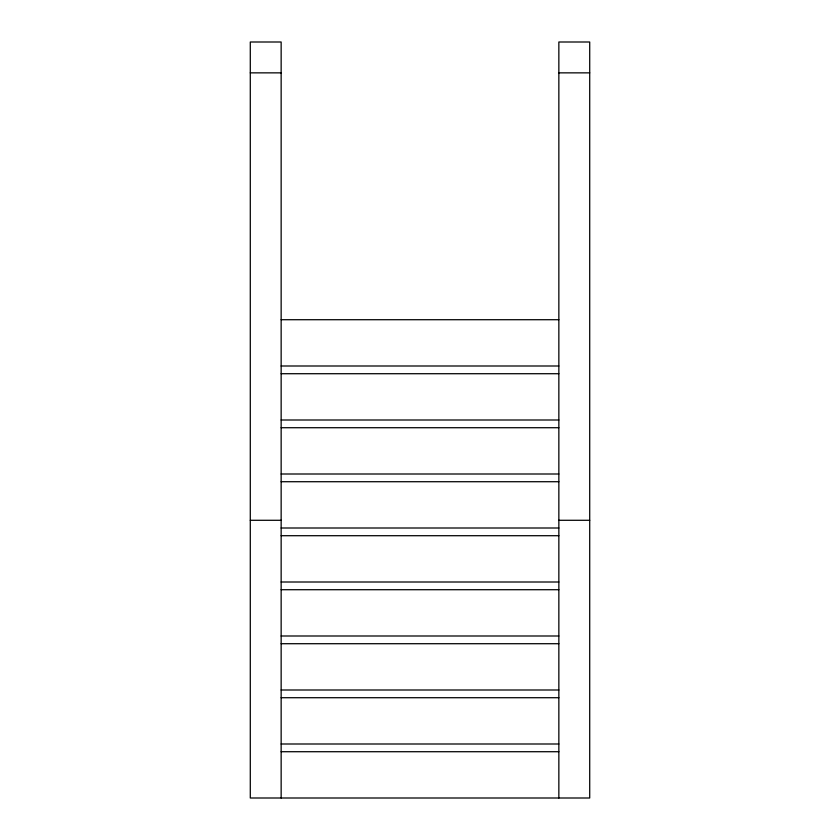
<?xml version="1.0" encoding="UTF-8"?>
<svg xmlns="http://www.w3.org/2000/svg" width="840" height="840" viewBox="0 0 840 840"><rect width="100%" height="100%" fill="white"/><g stroke="black" fill="none" stroke-linecap="round" stroke-linejoin="round"><path stroke-width="1.26" d="M250.289 72.859L281.148 72.859M558.852 72.859L589.712 72.859M281.148 319.715L558.852 319.715M281.148 365.999L558.852 365.999M281.148 373.716L558.852 373.716M281.148 420L558.852 420M281.148 427.718L558.852 427.718M281.148 474.002L558.852 474.002M281.148 481.719L558.852 481.719M250.289 520.285L281.148 520.285M558.852 520.285L589.712 520.285M281.148 528.003L558.852 528.003M281.148 535.71L558.852 535.71M281.148 582.005L558.852 582.005M281.148 589.712L558.852 589.712M281.148 635.996L558.852 635.996M281.148 643.713L558.852 643.713M281.148 689.997L558.852 689.997M281.148 697.715L558.852 697.715M281.148 743.999L558.852 743.999M281.148 751.716L558.852 751.716M558.852 798L558.852 42L589.712 42L589.712 798L250.289 798L250.289 42L281.148 42L281.148 798"/></g></svg>
